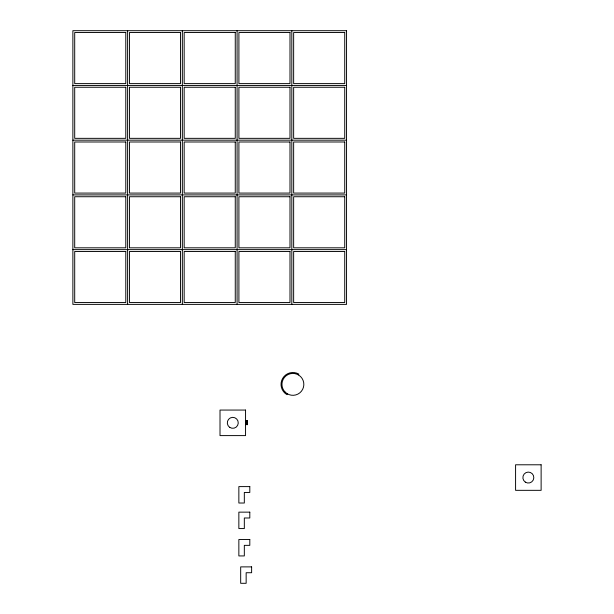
<?xml version="1.0" encoding="UTF-8"?>
<svg xmlns="http://www.w3.org/2000/svg" width="614" height="614" viewBox="0 0 614 614"><rect width="100%" height="100%" fill="white"/><g stroke="black" fill="none" stroke-linecap="round" stroke-linejoin="round"><path stroke-width="0.92" d="M287.429 393.85L286.968 394.649A11.866 11.866 0 0 1 282.624 378.439A11.866 11.866 0 0 1 298.834 374.095L298.373 374.893M72.874 85.438L346.549 85.438M72.874 140.169L346.549 140.169M72.874 194.907L346.549 194.907M72.874 249.637L346.549 249.637M245.554 420.628L247.381 420.544L247.381 424.719M245.554 420.759L247.381 420.759M245.554 420.905L247.381 421.004M245.554 421.089L247.381 421.089M245.554 421.288L247.381 421.388M245.554 421.503L247.381 421.503M245.554 421.68L247.381 421.68M245.554 422.01L247.381 422.01M245.554 422.232L247.381 422.232M245.554 422.417L247.381 422.332M245.554 422.539L247.381 422.539M245.554 422.616L247.381 422.662M245.554 423L247.381 422.939M245.554 423.23L247.381 423.23M245.554 423.368L247.381 423.368M245.554 423.576L247.381 423.576M245.554 423.89L247.381 423.929M245.554 424.074L247.381 424.074M245.554 424.113L247.381 424.113M245.554 424.289L247.381 424.243M245.554 424.389L247.381 424.451M245.554 424.512L247.381 424.581L245.554 424.635M291.819 30.7L291.819 304.375M237.081 30.7L237.081 304.375M182.35 30.7L182.35 304.375M127.612 30.7L127.612 304.375M346.549 30.7L72.874 30.7L72.874 304.375L346.549 304.375L346.549 30.7M125.786 32.527L74.701 32.527L74.701 83.611L125.786 83.611L125.786 32.527M180.524 32.527L129.439 32.527L129.439 83.611L180.524 83.611L180.524 32.527M235.262 32.527L184.169 32.527L184.169 83.611L235.262 83.611L235.262 32.527M289.992 32.527L238.907 32.527L238.907 83.611L289.992 83.611L289.992 32.527M344.73 32.527L293.646 32.527L293.646 83.611L344.73 83.611L344.73 32.527M125.786 87.257L74.701 87.257L74.701 138.342L125.786 138.342L125.786 87.257M180.524 87.257L129.439 87.257L129.439 138.342L180.524 138.342L180.524 87.257M235.262 87.257L184.169 87.257L184.169 138.342L235.262 138.342L235.262 87.257M289.992 87.257L238.907 87.257L238.907 138.342L289.992 138.342L289.992 87.257M344.73 87.257L293.646 87.257L293.646 138.342L344.73 138.342L344.73 87.257M125.786 141.995L74.701 141.995L74.701 193.08L125.786 193.08L125.786 141.995M180.524 141.995L129.439 141.995L129.439 193.08L180.524 193.08L180.524 141.995M235.262 141.995L184.169 141.995L184.169 193.08L235.262 193.08L235.262 141.995M289.992 141.995L238.907 141.995L238.907 193.08L289.992 193.08L289.992 141.995M344.73 141.995L293.646 141.995L293.646 193.08L344.73 193.08L344.73 141.995M125.786 196.733L74.701 196.733L74.701 247.818L125.786 247.818L125.786 196.733M180.524 196.733L129.439 196.733L129.439 247.818L180.524 247.818L180.524 196.733M235.262 196.733L184.169 196.733L184.169 247.818L235.262 247.818L235.262 196.733M289.992 196.733L238.907 196.733L238.907 247.818L289.992 247.818L289.992 196.733M344.73 196.733L293.646 196.733L293.646 247.818L344.73 247.818L344.73 196.733M125.786 251.464L74.701 251.464L74.701 302.548L125.786 302.548L125.786 251.464M180.524 251.464L129.439 251.464L129.439 302.548L180.524 302.548L180.524 251.464M235.262 251.464L184.169 251.464L184.169 302.548L235.262 302.548L235.262 251.464M289.992 251.464L238.907 251.464L238.907 302.548L289.992 302.548L289.992 251.464M344.73 251.464L293.646 251.464L293.646 302.548L344.73 302.548L344.73 251.464M245.554 410.06L220.012 410.06L220.012 435.602L245.554 435.602L245.554 410.06M247.381 422.754L245.554 422.754L247.381 422.839M541.126 464.79L515.583 464.79L515.583 490.333L541.126 490.333L541.126 464.79M249.806 486.603L238.854 486.603L238.854 503.019L244.326 503.019L244.326 492.451L249.806 492.451L249.806 486.603M249.806 512.145L238.854 512.145L238.854 528.562L244.326 528.562L244.326 517.993L249.806 517.993L249.806 512.145M249.806 539.514L238.854 539.514L238.854 555.931L244.326 555.931L244.326 545.355L249.806 545.355L249.806 539.514M251.625 566.883L240.68 566.883L240.68 583.3L246.153 583.3L246.153 572.724L251.625 572.724L251.625 566.883M285.157 392.116A10.945 10.945 0 0 0 303.469 387.204A10.945 10.945 0 0 0 290.069 373.796A10.945 10.945 0 0 0 285.157 392.116M525.323 482.128A5.472 5.472 0 0 0 533.812 477.899A5.472 5.472 0 0 0 525.914 472.665A5.472 5.472 0 0 0 525.323 482.128M229.759 427.39A5.472 5.472 0 0 0 238.247 423.169A5.472 5.472 0 0 0 230.342 417.927A5.472 5.472 0 0 0 229.759 427.39"/></g></svg>
